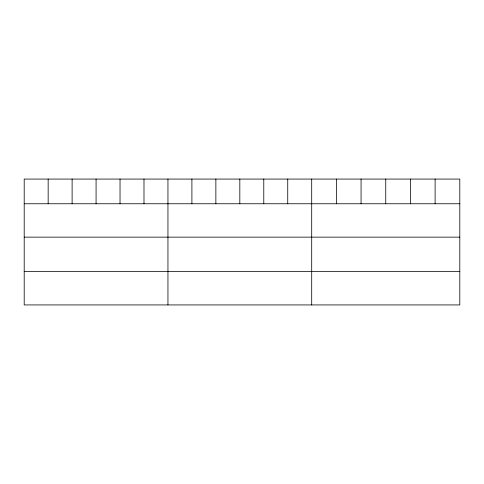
<?xml version="1.0" encoding="UTF-8"?>
<svg xmlns="http://www.w3.org/2000/svg" width="484" height="484" viewBox="0 0 484 484"><rect width="100%" height="100%" fill="white"/><g stroke="black" fill="none" stroke-linecap="round" stroke-linejoin="round"><path stroke-width="0.73" d="M459.8 203.758L459.8 304.932L24.2 304.932L24.2 179.068L459.8 179.068L459.8 203.758L24.2 203.758M24.2 237.142L459.8 237.142M24.2 271.542L459.8 271.542M435.116 179.068L435.116 203.758M410.432 179.068L410.432 203.758M385.748 179.068L385.748 203.758M361.064 179.068L361.064 203.758M336.38 179.068L336.38 203.758M311.696 179.068L311.696 304.932M287.738 179.068L287.738 203.758M263.78 179.068L263.78 203.758M239.822 179.068L239.822 203.758M215.864 179.068L215.864 203.758M191.906 179.068L191.906 203.758M167.948 179.068L167.948 304.932M143.99 179.068L143.99 203.758M120.032 179.068L120.032 203.758M96.074 179.068L96.074 203.758M72.116 179.068L72.116 203.758M48.158 179.068L48.158 203.758"/></g></svg>
